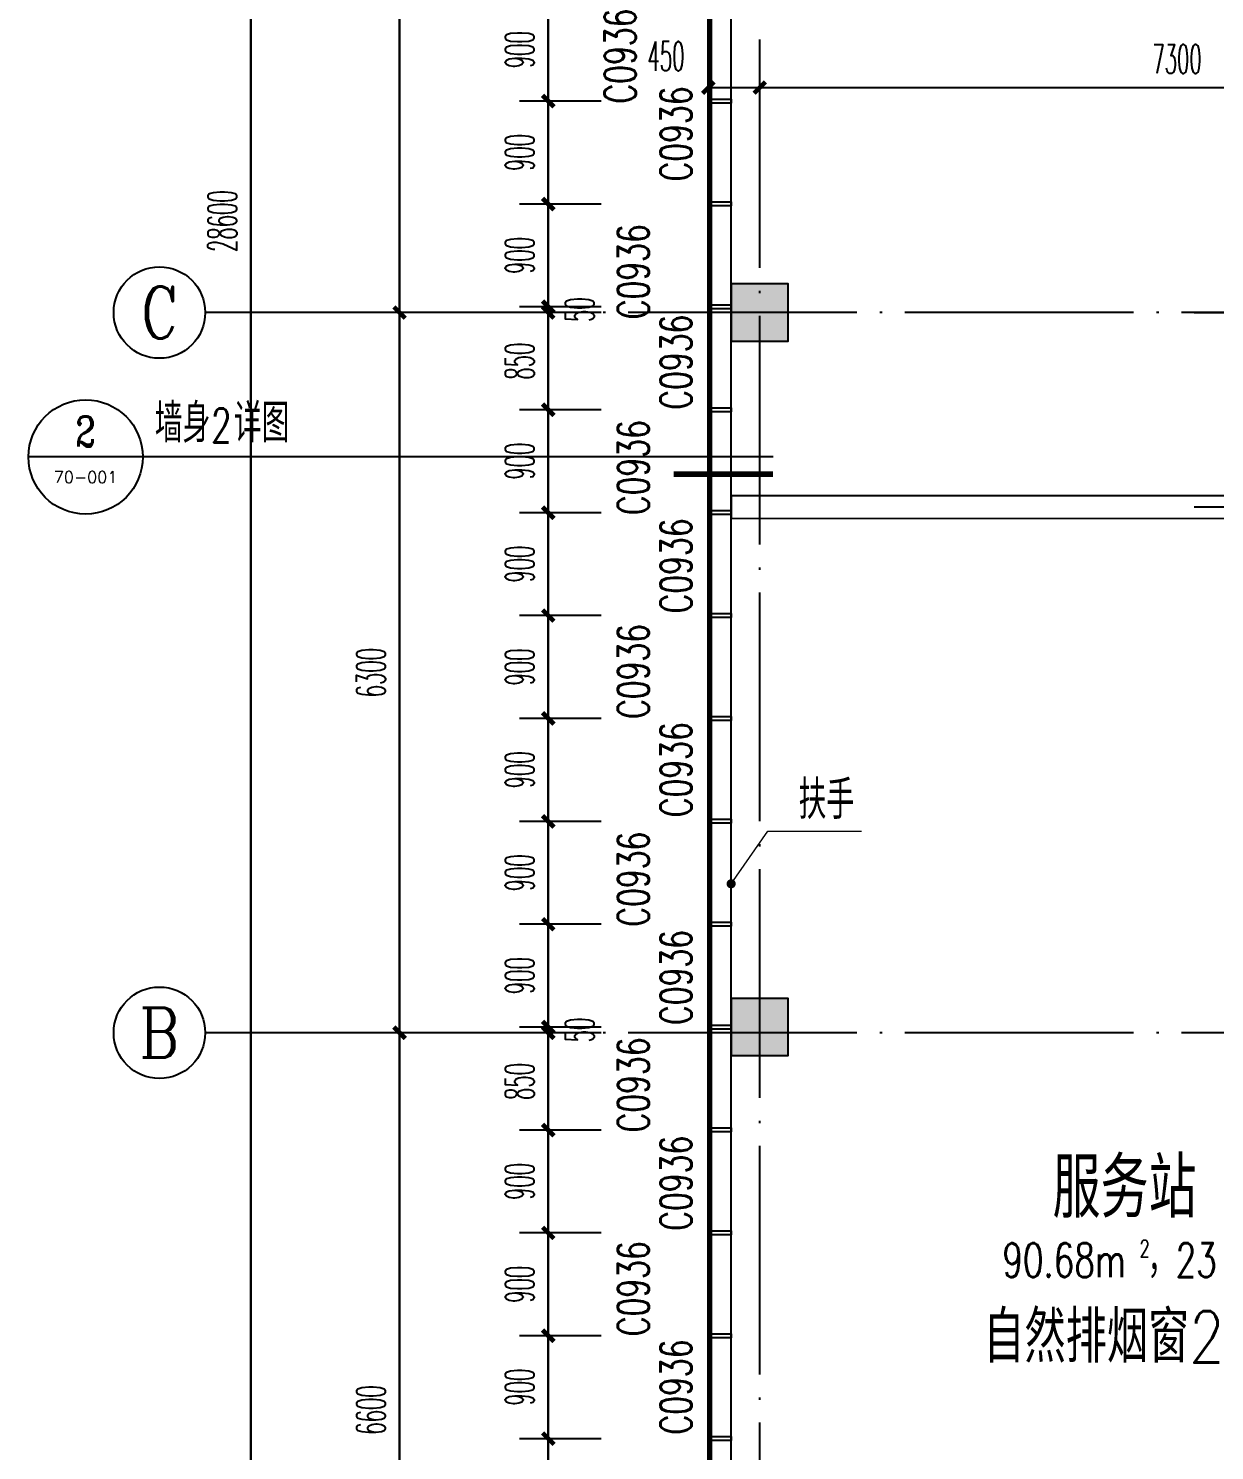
# Model space of a CAD drawing. Header units: millimetres. Extents: x -13830 to 215738, y -24143 to 193994.
# Drawn here: x 35448 to 45822, y 87944 to 100384 of the extents above; entities that cross this region are included whole.
import ezdxf
from ezdxf.enums import TextEntityAlignment as Align

# ---------------------------------------------------------------- set-up
doc = ezdxf.new("R2010")
doc.units = ezdxf.units.MM
doc.header["$LTSCALE"] = 100
doc.linetypes.add('DOTE', pattern=[2.42, 2, -0.2, 0.02, -0.2])
doc.layers.get('0').update_dxf_attribs({"linetype": 'CONTINUOUS'})
doc.layers.get('DEFPOINTS').update_dxf_attribs({"linetype": 'CONTINUOUS'})
for name, color, linetype in [('A-Drain-Well', 201, 'CONTINUOUS'), ('AXIS', 3, 'CONTINUOUS'), ('AXIS_TEXT', 7, 'CONTINUOUS'), ('COLUMN', 9, 'CONTINUOUS'), ('DIM_IDEN', 3, 'CONTINUOUS'), ('DOTE', 8, 'CONTINUOUS'), ('MCST 2F$0$A-_WIND----_E-', 4, 'CONTINUOUS'), ('PUB_DIM', 3, 'CONTINUOUS'), ('PUB_HATCH', 8, 'CONTINUOUS'), ('PUB_TEXT', 7, 'CONTINUOUS'), ('RAIL', 163, 'CONTINUOUS'), ('SPACE', 7, 'CONTINUOUS'), ('WALL', 2, 'CONTINUOUS'), ('WINDOW', 4, 'CONTINUOUS'), ('WINDOW_TEXT', 7, 'CONTINUOUS')]:
    doc.layers.add(name, color=color, linetype=linetype)
doc.layers.add('DIM_LEAD', color=3, linetype='CONTINUOUS', lineweight=13)
doc.styles.add('_TCH_AXIS', font='COMPLEX', dxfattribs={"bigfont": 'GBCBIG'})
doc.styles.add('_TCH_DIM', font='SIMPLEX', dxfattribs={"bigfont": 'GBCBIG'})
doc.styles.add('_TCH_LABEL', font='COMPLEX', dxfattribs={"bigfont": 'GBCBIG'})
doc.styles.add('_TCH_SPACE', font='SIMPLEX', dxfattribs={"height": 5, "bigfont": 'GBCBIG'})
doc.styles.add('_TCH_WINDOW', font='SIMPLEX', dxfattribs={"height": 3.5, "bigfont": 'GBCBIG'})
doc.styles.add('COMPLEX', font='COMPLEX')
doc.styles.add('DIM_FONT_T3', font='SIMPLEX', dxfattribs={"width": 0.494118, "bigfont": 'GBCBIG'})
doc.styles.add('HZTXT', font='tjromans.shx', dxfattribs={"width": 0.8, "bigfont": 'hztxt.shx'})
doc.dimstyles.new('_TCH_ARCH&&100', dxfattribs={"dimtxt": 255, "dimasz": 100, "dimexe": 250, "dimexo": 300, "dimgap": 122.5, "dimtad": 1, "dimdec": 0, "dimzin": 0, "dimdsep": 46, "dimtxsty": 'DIM_FONT_T3', "dimblk": 'ARCHTICK', "dimcen": 0.09, "dimclrt": 7, "dimazin": 0, "dimtfac": 1, "dimtdec": 0, "dimtix": 1, "dimtmove": 2, "dimatfit": 3, "dimldrblk": 'ARCHTICK', "dimfxl": 1, "dimtolj": 1, "dimtzin": 0, "dimarcsym": 0})

# ---------------------------------------------------------------- blocks, each defined once
blk = doc.blocks.new('_AXISO')
blk.add_circle((0, 0), 0.5)
at = {"layer": 'AXIS_TEXT', "style": 'COMPLEX', "width": 1.041667}
blk.add_attdef('A', text='', height=0.56, dxfattribs=at).set_placement((-0.25, -0.28), (0.25, -0.28), align=Align.FIT)
blk = doc.blocks.new('_ArchTick')
at = {"color": 0, "linetype": 'ByBlock', "const_width": 0.4}
blk.add_lwpolyline([(-0.5, -0.5), (0.5, 0.5)], dxfattribs=at)
blk = doc.blocks.new('*D1043')
at = {"layer": 'AXIS', "color": 0, "lineweight": -2, "transparency": 16777216}
for p, q in [((-2043, 28050), (-4700, 28050)), ((-4450, -550), (-4450, 28050)), ((-2043, -550), (-4700, -550))]:
    blk.add_line(p, q, dxfattribs=at)
at = {"layer": 'DEFPOINTS', "color": 0, "transparency": 16777216}
for p in [(-4450, 28050), (-1743, 28050), (-1743, -550)]:
    blk.add_point(p, dxfattribs=at)
at = {"layer": 'AXIS', "color": 0, "lineweight": -2, "transparency": 16777216, "xscale": 100, "yscale": 100, "zscale": 100}
for p, rotation in [((-4450, 28050), 90), ((-4450, -550), 270)]:
    blk.add_blockref('_ArchTick', p, dxfattribs=dict(at, rotation=rotation))
at = {"layer": 'AXIS', "color": 7, "transparency": 16777216, "insert": (-4700, 13750), "char_height": 255, "attachment_point": 5, "rotation": 90, "style": 'DIM_FONT_T3'}
blk.add_mtext('\\A1;28600', dxfattribs=at)
blk = doc.blocks.new('*D1045')
at = {"layer": 'AXIS', "color": 0, "lineweight": -2, "transparency": 16777216}
for p, q in [((-2150, 6650), (-3400, 6650)), ((-3150, 50), (-3150, 6650)), ((-2150, 50), (-3400, 50))]:
    blk.add_line(p, q, dxfattribs=at)
at = {"layer": 'DEFPOINTS', "color": 0, "transparency": 16777216}
for p in [(-3150, 6650), (-1850, 6650), (-1850, 50)]:
    blk.add_point(p, dxfattribs=at)
at = {"layer": 'AXIS', "color": 0, "lineweight": -2, "transparency": 16777216, "xscale": 100, "yscale": 100, "zscale": 100}
for p, rotation in [((-3150, 6650), 90), ((-3150, 50), 270)]:
    blk.add_blockref('_ArchTick', p, dxfattribs=dict(at, rotation=rotation))
at = {"layer": 'AXIS', "color": 7, "transparency": 16777216, "insert": (-3400, 3350), "char_height": 255, "attachment_point": 5, "rotation": 90, "style": 'DIM_FONT_T3'}
blk.add_mtext('\\A1;6600', dxfattribs=at)
blk = doc.blocks.new('*D1046')
at = {"layer": 'AXIS', "color": 0, "lineweight": -2, "transparency": 16777216}
for p, q in [((-2150, 12950), (-3400, 12950)), ((-3150, 6650), (-3150, 12950)), ((-2150, 6650), (-3400, 6650))]:
    blk.add_line(p, q, dxfattribs=at)
at = {"layer": 'DEFPOINTS', "color": 0, "transparency": 16777216}
for p in [(-3150, 12950), (-1850, 12950), (-1850, 6650)]:
    blk.add_point(p, dxfattribs=at)
at = {"layer": 'AXIS', "color": 0, "lineweight": -2, "transparency": 16777216, "xscale": 100, "yscale": 100, "zscale": 100}
for p, rotation in [((-3150, 12950), 90), ((-3150, 6650), 270)]:
    blk.add_blockref('_ArchTick', p, dxfattribs=dict(at, rotation=rotation))
at = {"layer": 'AXIS', "color": 7, "transparency": 16777216, "insert": (-3400, 9800), "char_height": 255, "attachment_point": 5, "rotation": 90, "style": 'DIM_FONT_T3'}
blk.add_mtext('\\A1;6300', dxfattribs=at)
blk = doc.blocks.new('*D1047')
at = {"layer": 'AXIS', "color": 0, "lineweight": -2, "transparency": 16777216}
for p, q in [((-2150, 19850), (-3400, 19850)), ((-3150, 12950), (-3150, 19850)), ((-2150, 12950), (-3400, 12950))]:
    blk.add_line(p, q, dxfattribs=at)
at = {"layer": 'DEFPOINTS', "color": 0, "transparency": 16777216}
for p in [(-3150, 19850), (-1850, 19850), (-1850, 12950)]:
    blk.add_point(p, dxfattribs=at)
at = {"layer": 'AXIS', "color": 0, "lineweight": -2, "transparency": 16777216, "xscale": 100, "yscale": 100, "zscale": 100}
for p, rotation in [((-3150, 19850), 90), ((-3150, 12950), 270)]:
    blk.add_blockref('_ArchTick', p, dxfattribs=dict(at, rotation=rotation))
at = {"layer": 'AXIS', "color": 7, "transparency": 16777216, "insert": (-3400, 16400), "char_height": 255, "attachment_point": 5, "rotation": 90, "style": 'DIM_FONT_T3'}
blk.add_mtext('\\A1;6900', dxfattribs=at)
blk = doc.blocks.new('_FZH')
blk.add_lwpolyline([(-0.5, -0.5), (0.5, -0.5), (0.5, 0.5), (-0.5, 0.5)], close=True)
at = {"layer": 'PUB_HATCH'}
blk.add_solid([(-0.5, -0.5), (0.5, -0.5), (-0.5, 0.5), (0.5, 0.5)], dxfattribs=at)
blk = doc.blocks.new('sfss302')
at = {"layer": 'COLUMN', "color": 3, "rotation": 270}
for p, xscale, yscale, zscale in [((650, 13500), 499.9999999997672, 499.9999999997672, 499.9999999997672), ((650, 7250), 500.0000000006985, 500.0000000006985, 500.0000000006985)]:
    blk.add_blockref('_FZH', p, dxfattribs=dict(at, xscale=xscale, yscale=yscale, zscale=zscale))
blk = doc.blocks.new('MCST 2F$0$ELDERLY CARE MULLION')
at = {"layer": 'MCST 2F$0$A-_WIND----_E-'}
blk.add_lwpolyline([(155290, -76416), (155378, -76568), (155408, -76550), (155321, -76399)], close=True, dxfattribs=at)
blk = doc.blocks.new('A$C0A050261')
at = {"layer": 'MCST 2F$0$A-_WIND----_E-', "color": 8}
for points in [[(-486, 14975), (-486, -475), (20264, -475), (20264, 14975)], [(-461, 14950), (-461, -450), (20239, -450), (20239, 14950)]]:
    blk.add_lwpolyline(points, close=True, dxfattribs=at)
at = {"layer": 'MCST 2F$0$A-_WIND----_E-'}
blk.add_lwpolyline([(-473, 14962), (-473, -463), (20252, -463), (20252, 14962)], close=True, dxfattribs=at)
at = {"xscale": -1, "rotation": 29.99999999999988}
for p in [(99459, 158774), (100359, 158774), (101259, 158774), (102159, 158774), (103059, 158774), (103959, 158774), (104859, 158774), (105759, 158774), (106659, 158774), (107559, 158774), (108459, 158774), (109359, 158774), (110259, 158774), (111159, 158774)]:
    blk.add_blockref('MCST 2F$0$ELDERLY CARE MULLION', p, dxfattribs=at)
blk = doc.blocks.new('*D713')
at = {"layer": 'DEFPOINTS', "color": 0, "transparency": 16777216}
for p in [(49144, 99866), (41844, 99485), (49144, 99485)]:
    blk.add_point(p, dxfattribs=at)
at = {"layer": 'PUB_DIM', "color": 0, "lineweight": -2, "transparency": 16777216}
for p, q in [((41844, 99785), (41844, 100116)), ((49144, 99785), (49144, 100116)), ((41844, 99866), (49144, 99866))]:
    blk.add_line(p, q, dxfattribs=at)
at = {"layer": 'PUB_DIM', "color": 0, "lineweight": -2, "transparency": 16777216, "xscale": 100, "yscale": 100, "zscale": 100, "rotation": 180}
blk.add_blockref('_ArchTick', (41844, 99866), dxfattribs=at)
at = {"layer": 'PUB_DIM', "color": 0, "lineweight": -2, "transparency": 16777216, "xscale": 100, "yscale": 100, "zscale": 100}
blk.add_blockref('_ArchTick', (49144, 99866), dxfattribs=at)
at = {"layer": 'PUB_DIM', "color": 7, "transparency": 16777216, "insert": (45494, 100116), "char_height": 255, "attachment_point": 5, "style": 'DIM_FONT_T3'}
blk.add_mtext('\\A1;7300', dxfattribs=at)
blk = doc.blocks.new('*D714')
at = {"layer": 'DEFPOINTS', "color": 0, "transparency": 16777216}
for p in [(41844, 99866), (41394, 99485), (41844, 99485)]:
    blk.add_point(p, dxfattribs=at)
at = {"layer": 'PUB_DIM', "color": 0, "lineweight": -2, "transparency": 16777216}
for p, q in [((41394, 99785), (41394, 100116)), ((41844, 99785), (41844, 100116)), ((41394, 99866), (41844, 99866))]:
    blk.add_line(p, q, dxfattribs=at)
at = {"layer": 'PUB_DIM', "color": 0, "lineweight": -2, "transparency": 16777216, "xscale": 100, "yscale": 100, "zscale": 100, "rotation": 180}
blk.add_blockref('_ArchTick', (41394, 99866), dxfattribs=at)
at = {"layer": 'PUB_DIM', "color": 0, "lineweight": -2, "transparency": 16777216, "xscale": 100, "yscale": 100, "zscale": 100}
blk.add_blockref('_ArchTick', (41844, 99866), dxfattribs=at)
at = {"layer": 'PUB_DIM', "color": 7, "transparency": 16777216, "insert": (41024, 100141), "char_height": 255, "attachment_point": 5, "style": 'DIM_FONT_T3'}
blk.add_mtext('\\A1;450', dxfattribs=at)
blk = doc.blocks.new('*D792')
at = {"layer": 'DEFPOINTS', "color": 0, "transparency": 16777216}
for p in [(45344, 97899), (46347, 97899), (45344, 96199)]:
    blk.add_point(p, dxfattribs=at)
at = {"layer": 'PUB_DIM', "color": 0, "lineweight": -2, "transparency": 16777216}
for p, q in [((45644, 97899), (46597, 97899)), ((46347, 96199), (46347, 97899)), ((45644, 96199), (46597, 96199))]:
    blk.add_line(p, q, dxfattribs=at)
at = {"layer": 'PUB_DIM', "color": 0, "lineweight": -2, "transparency": 16777216, "xscale": 100, "yscale": 100, "zscale": 100}
for p, rotation in [((46347, 97899), 90), ((46347, 96199), 270)]:
    blk.add_blockref('_ArchTick', p, dxfattribs=dict(at, rotation=rotation))
at = {"layer": 'PUB_DIM', "color": 7, "transparency": 16777216, "insert": (46097, 97049), "char_height": 255, "attachment_point": 5, "rotation": 90, "style": 'DIM_FONT_T3'}
blk.add_mtext('\\A1;1700', dxfattribs=at)
blk = doc.blocks.new('*D891')
at = {"layer": 'DEFPOINTS', "color": 0, "transparency": 16777216}
for p in [(39994, 88048), (40757, 88048), (40757, 87148)]:
    blk.add_point(p, dxfattribs=at)
at = {"layer": 'PUB_DIM', "color": 0, "lineweight": -2, "transparency": 16777216}
for p, q in [((40457, 88048), (39744, 88048)), ((39994, 87148), (39994, 88048)), ((40457, 87148), (39744, 87148))]:
    blk.add_line(p, q, dxfattribs=at)
at = {"layer": 'PUB_DIM', "color": 0, "lineweight": -2, "transparency": 16777216, "xscale": 100, "yscale": 100, "zscale": 100}
for p, rotation in [((39994, 88048), 90), ((39994, 87148), 270)]:
    blk.add_blockref('_ArchTick', p, dxfattribs=dict(at, rotation=rotation))
at = {"layer": 'PUB_DIM', "color": 7, "transparency": 16777216, "insert": (39744, 87598), "char_height": 255, "attachment_point": 5, "rotation": 90, "style": 'DIM_FONT_T3'}
blk.add_mtext('\\A1;900', dxfattribs=at)
blk = doc.blocks.new('*D892')
at = {"layer": 'DEFPOINTS', "color": 0, "transparency": 16777216}
for p in [(39994, 88948), (40757, 88948), (40757, 88048)]:
    blk.add_point(p, dxfattribs=at)
at = {"layer": 'PUB_DIM', "color": 0, "lineweight": -2, "transparency": 16777216}
for p, q in [((40457, 88948), (39744, 88948)), ((39994, 88048), (39994, 88948)), ((40457, 88048), (39744, 88048))]:
    blk.add_line(p, q, dxfattribs=at)
at = {"layer": 'PUB_DIM', "color": 0, "lineweight": -2, "transparency": 16777216, "xscale": 100, "yscale": 100, "zscale": 100}
for p, rotation in [((39994, 88948), 90), ((39994, 88048), 270)]:
    blk.add_blockref('_ArchTick', p, dxfattribs=dict(at, rotation=rotation))
at = {"layer": 'PUB_DIM', "color": 7, "transparency": 16777216, "insert": (39744, 88498), "char_height": 255, "attachment_point": 5, "rotation": 90, "style": 'DIM_FONT_T3'}
blk.add_mtext('\\A1;900', dxfattribs=at)
blk = doc.blocks.new('*D893')
at = {"layer": 'DEFPOINTS', "color": 0, "transparency": 16777216}
for p in [(39994, 89848), (40757, 89848), (40757, 88948)]:
    blk.add_point(p, dxfattribs=at)
at = {"layer": 'PUB_DIM', "color": 0, "lineweight": -2, "transparency": 16777216}
for p, q in [((40457, 89848), (39744, 89848)), ((39994, 88948), (39994, 89848)), ((40457, 88948), (39744, 88948))]:
    blk.add_line(p, q, dxfattribs=at)
at = {"layer": 'PUB_DIM', "color": 0, "lineweight": -2, "transparency": 16777216, "xscale": 100, "yscale": 100, "zscale": 100}
for p, rotation in [((39994, 89848), 90), ((39994, 88948), 270)]:
    blk.add_blockref('_ArchTick', p, dxfattribs=dict(at, rotation=rotation))
at = {"layer": 'PUB_DIM', "color": 7, "transparency": 16777216, "insert": (39744, 89398), "char_height": 255, "attachment_point": 5, "rotation": 90, "style": 'DIM_FONT_T3'}
blk.add_mtext('\\A1;900', dxfattribs=at)
blk = doc.blocks.new('*D894')
at = {"layer": 'DEFPOINTS', "color": 0, "transparency": 16777216}
for p in [(39994, 90748), (40757, 90748), (40757, 89848)]:
    blk.add_point(p, dxfattribs=at)
at = {"layer": 'PUB_DIM', "color": 0, "lineweight": -2, "transparency": 16777216}
for p, q in [((40457, 90748), (39744, 90748)), ((39994, 89848), (39994, 90748)), ((40457, 89848), (39744, 89848))]:
    blk.add_line(p, q, dxfattribs=at)
at = {"layer": 'PUB_DIM', "color": 0, "lineweight": -2, "transparency": 16777216, "xscale": 100, "yscale": 100, "zscale": 100}
for p, rotation in [((39994, 90748), 90), ((39994, 89848), 270)]:
    blk.add_blockref('_ArchTick', p, dxfattribs=dict(at, rotation=rotation))
at = {"layer": 'PUB_DIM', "color": 7, "transparency": 16777216, "insert": (39744, 90298), "char_height": 255, "attachment_point": 5, "rotation": 90, "style": 'DIM_FONT_T3'}
blk.add_mtext('\\A1;900', dxfattribs=at)
blk = doc.blocks.new('*D895')
at = {"layer": 'DEFPOINTS', "color": 0, "transparency": 16777216}
for p in [(39994, 91599), (40757, 91599), (40757, 90748)]:
    blk.add_point(p, dxfattribs=at)
at = {"layer": 'PUB_DIM', "color": 0, "lineweight": -2, "transparency": 16777216}
for p, q in [((40457, 91599), (39744, 91599)), ((39994, 90748), (39994, 91599)), ((40457, 90748), (39744, 90748))]:
    blk.add_line(p, q, dxfattribs=at)
at = {"layer": 'PUB_DIM', "color": 0, "lineweight": -2, "transparency": 16777216, "xscale": 100, "yscale": 100, "zscale": 100}
for p, rotation in [((39994, 91599), 90), ((39994, 90748), 270)]:
    blk.add_blockref('_ArchTick', p, dxfattribs=dict(at, rotation=rotation))
at = {"layer": 'PUB_DIM', "color": 7, "transparency": 16777216, "insert": (39744, 91173), "char_height": 255, "attachment_point": 5, "rotation": 90, "style": 'DIM_FONT_T3'}
blk.add_mtext('\\A1;850', dxfattribs=at)
blk = doc.blocks.new('*D896')
at = {"layer": 'DEFPOINTS', "color": 0, "transparency": 16777216}
for p in [(39994, 91648), (40757, 91648), (40757, 91599)]:
    blk.add_point(p, dxfattribs=at)
at = {"layer": 'PUB_DIM', "color": 0, "lineweight": -2, "transparency": 16777216}
for p, q in [((39994, 91648), (39994, 91748)), ((40457, 91648), (39744, 91648)), ((40457, 91599), (39744, 91599)), ((39994, 91599), (39994, 91648)), ((39994, 91599), (39994, 91499))]:
    blk.add_line(p, q, dxfattribs=at)
at = {"layer": 'PUB_DIM', "color": 0, "lineweight": -2, "transparency": 16777216, "xscale": 100, "yscale": 100, "zscale": 100}
for p, rotation in [((39994, 91648), 270), ((39994, 91599), 90)]:
    blk.add_blockref('_ArchTick', p, dxfattribs=dict(at, rotation=rotation))
at = {"layer": 'PUB_DIM', "color": 7, "transparency": 16777216, "insert": (40269, 91623), "char_height": 255, "attachment_point": 5, "rotation": 90, "style": 'DIM_FONT_T3'}
blk.add_mtext('\\A1;50', dxfattribs=at)
blk = doc.blocks.new('*D897')
at = {"layer": 'DEFPOINTS', "color": 0, "transparency": 16777216}
for p in [(39994, 92548), (40757, 92548), (40757, 91648)]:
    blk.add_point(p, dxfattribs=at)
at = {"layer": 'PUB_DIM', "color": 0, "lineweight": -2, "transparency": 16777216}
for p, q in [((40457, 92548), (39744, 92548)), ((39994, 91648), (39994, 92548)), ((40457, 91648), (39744, 91648))]:
    blk.add_line(p, q, dxfattribs=at)
at = {"layer": 'PUB_DIM', "color": 0, "lineweight": -2, "transparency": 16777216, "xscale": 100, "yscale": 100, "zscale": 100}
for p, rotation in [((39994, 92548), 90), ((39994, 91648), 270)]:
    blk.add_blockref('_ArchTick', p, dxfattribs=dict(at, rotation=rotation))
at = {"layer": 'PUB_DIM', "color": 7, "transparency": 16777216, "insert": (39744, 92098), "char_height": 255, "attachment_point": 5, "rotation": 90, "style": 'DIM_FONT_T3'}
blk.add_mtext('\\A1;900', dxfattribs=at)
blk = doc.blocks.new('*D898')
at = {"layer": 'DEFPOINTS', "color": 0, "transparency": 16777216}
for p in [(39994, 93448), (40757, 93448), (40757, 92548)]:
    blk.add_point(p, dxfattribs=at)
at = {"layer": 'PUB_DIM', "color": 0, "lineweight": -2, "transparency": 16777216}
for p, q in [((40457, 93448), (39744, 93448)), ((39994, 92548), (39994, 93448)), ((40457, 92548), (39744, 92548))]:
    blk.add_line(p, q, dxfattribs=at)
at = {"layer": 'PUB_DIM', "color": 0, "lineweight": -2, "transparency": 16777216, "xscale": 100, "yscale": 100, "zscale": 100}
for p, rotation in [((39994, 93448), 90), ((39994, 92548), 270)]:
    blk.add_blockref('_ArchTick', p, dxfattribs=dict(at, rotation=rotation))
at = {"layer": 'PUB_DIM', "color": 7, "transparency": 16777216, "insert": (39744, 92998), "char_height": 255, "attachment_point": 5, "rotation": 90, "style": 'DIM_FONT_T3'}
blk.add_mtext('\\A1;900', dxfattribs=at)
blk = doc.blocks.new('*D899')
at = {"layer": 'DEFPOINTS', "color": 0, "transparency": 16777216}
for p in [(39994, 94348), (40757, 94348), (40757, 93448)]:
    blk.add_point(p, dxfattribs=at)
at = {"layer": 'PUB_DIM', "color": 0, "lineweight": -2, "transparency": 16777216}
for p, q in [((40457, 94348), (39744, 94348)), ((39994, 93448), (39994, 94348)), ((40457, 93448), (39744, 93448))]:
    blk.add_line(p, q, dxfattribs=at)
at = {"layer": 'PUB_DIM', "color": 0, "lineweight": -2, "transparency": 16777216, "xscale": 100, "yscale": 100, "zscale": 100}
for p, rotation in [((39994, 94348), 90), ((39994, 93448), 270)]:
    blk.add_blockref('_ArchTick', p, dxfattribs=dict(at, rotation=rotation))
at = {"layer": 'PUB_DIM', "color": 7, "transparency": 16777216, "insert": (39744, 93898), "char_height": 255, "attachment_point": 5, "rotation": 90, "style": 'DIM_FONT_T3'}
blk.add_mtext('\\A1;900', dxfattribs=at)
blk = doc.blocks.new('*D900')
at = {"layer": 'DEFPOINTS', "color": 0, "transparency": 16777216}
for p in [(39994, 95248), (40757, 95248), (40757, 94348)]:
    blk.add_point(p, dxfattribs=at)
at = {"layer": 'PUB_DIM', "color": 0, "lineweight": -2, "transparency": 16777216}
for p, q in [((40457, 95248), (39744, 95248)), ((39994, 94348), (39994, 95248)), ((40457, 94348), (39744, 94348))]:
    blk.add_line(p, q, dxfattribs=at)
at = {"layer": 'PUB_DIM', "color": 0, "lineweight": -2, "transparency": 16777216, "xscale": 100, "yscale": 100, "zscale": 100}
for p, rotation in [((39994, 95248), 90), ((39994, 94348), 270)]:
    blk.add_blockref('_ArchTick', p, dxfattribs=dict(at, rotation=rotation))
at = {"layer": 'PUB_DIM', "color": 7, "transparency": 16777216, "insert": (39744, 94798), "char_height": 255, "attachment_point": 5, "rotation": 90, "style": 'DIM_FONT_T3'}
blk.add_mtext('\\A1;900', dxfattribs=at)
blk = doc.blocks.new('*D901')
at = {"layer": 'DEFPOINTS', "color": 0, "transparency": 16777216}
for p in [(39994, 96148), (40757, 96148), (40757, 95248)]:
    blk.add_point(p, dxfattribs=at)
at = {"layer": 'PUB_DIM', "color": 0, "lineweight": -2, "transparency": 16777216}
for p, q in [((40457, 96148), (39744, 96148)), ((39994, 95248), (39994, 96148)), ((40457, 95248), (39744, 95248))]:
    blk.add_line(p, q, dxfattribs=at)
at = {"layer": 'PUB_DIM', "color": 0, "lineweight": -2, "transparency": 16777216, "xscale": 100, "yscale": 100, "zscale": 100}
for p, rotation in [((39994, 96148), 90), ((39994, 95248), 270)]:
    blk.add_blockref('_ArchTick', p, dxfattribs=dict(at, rotation=rotation))
at = {"layer": 'PUB_DIM', "color": 7, "transparency": 16777216, "insert": (39744, 95698), "char_height": 255, "attachment_point": 5, "rotation": 90, "style": 'DIM_FONT_T3'}
blk.add_mtext('\\A1;900', dxfattribs=at)
blk = doc.blocks.new('*D902')
at = {"layer": 'DEFPOINTS', "color": 0, "transparency": 16777216}
for p in [(39994, 97048), (40757, 97048), (40757, 96148)]:
    blk.add_point(p, dxfattribs=at)
at = {"layer": 'PUB_DIM', "color": 0, "lineweight": -2, "transparency": 16777216}
for p, q in [((40457, 97048), (39744, 97048)), ((39994, 96148), (39994, 97048)), ((40457, 96148), (39744, 96148))]:
    blk.add_line(p, q, dxfattribs=at)
at = {"layer": 'PUB_DIM', "color": 0, "lineweight": -2, "transparency": 16777216, "xscale": 100, "yscale": 100, "zscale": 100}
for p, rotation in [((39994, 97048), 90), ((39994, 96148), 270)]:
    blk.add_blockref('_ArchTick', p, dxfattribs=dict(at, rotation=rotation))
at = {"layer": 'PUB_DIM', "color": 7, "transparency": 16777216, "insert": (39744, 96598), "char_height": 255, "attachment_point": 5, "rotation": 90, "style": 'DIM_FONT_T3'}
blk.add_mtext('\\A1;900', dxfattribs=at)
blk = doc.blocks.new('*D903')
at = {"layer": 'DEFPOINTS', "color": 0, "transparency": 16777216}
for p in [(39994, 97899), (40757, 97899), (40757, 97048)]:
    blk.add_point(p, dxfattribs=at)
at = {"layer": 'PUB_DIM', "color": 0, "lineweight": -2, "transparency": 16777216}
for p, q in [((40457, 97899), (39744, 97899)), ((39994, 97048), (39994, 97899)), ((40457, 97048), (39744, 97048))]:
    blk.add_line(p, q, dxfattribs=at)
at = {"layer": 'PUB_DIM', "color": 0, "lineweight": -2, "transparency": 16777216, "xscale": 100, "yscale": 100, "zscale": 100}
for p, rotation in [((39994, 97899), 90), ((39994, 97048), 270)]:
    blk.add_blockref('_ArchTick', p, dxfattribs=dict(at, rotation=rotation))
at = {"layer": 'PUB_DIM', "color": 7, "transparency": 16777216, "insert": (39744, 97473), "char_height": 255, "attachment_point": 5, "rotation": 90, "style": 'DIM_FONT_T3'}
blk.add_mtext('\\A1;850', dxfattribs=at)
blk = doc.blocks.new('*D904')
at = {"layer": 'DEFPOINTS', "color": 0, "transparency": 16777216}
for p in [(39994, 97949), (40757, 97949), (40757, 97899)]:
    blk.add_point(p, dxfattribs=at)
at = {"layer": 'PUB_DIM', "color": 0, "lineweight": -2, "transparency": 16777216}
for p, q in [((39994, 97949), (39994, 98049)), ((40457, 97949), (39744, 97949)), ((39994, 97899), (39994, 97949)), ((40457, 97899), (39744, 97899)), ((39994, 97899), (39994, 97799))]:
    blk.add_line(p, q, dxfattribs=at)
at = {"layer": 'PUB_DIM', "color": 0, "lineweight": -2, "transparency": 16777216, "xscale": 100, "yscale": 100, "zscale": 100}
for p, rotation in [((39994, 97949), 270), ((39994, 97899), 90)]:
    blk.add_blockref('_ArchTick', p, dxfattribs=dict(at, rotation=rotation))
at = {"layer": 'PUB_DIM', "color": 7, "transparency": 16777216, "insert": (40269, 97924), "char_height": 255, "attachment_point": 5, "rotation": 90, "style": 'DIM_FONT_T3'}
blk.add_mtext('\\A1;50', dxfattribs=at)
blk = doc.blocks.new('*D905')
at = {"layer": 'DEFPOINTS', "color": 0, "transparency": 16777216}
for p in [(39994, 98848), (40757, 98848), (40757, 97949)]:
    blk.add_point(p, dxfattribs=at)
at = {"layer": 'PUB_DIM', "color": 0, "lineweight": -2, "transparency": 16777216}
for p, q in [((40457, 98848), (39744, 98848)), ((39994, 97949), (39994, 98848)), ((40457, 97949), (39744, 97949))]:
    blk.add_line(p, q, dxfattribs=at)
at = {"layer": 'PUB_DIM', "color": 0, "lineweight": -2, "transparency": 16777216, "xscale": 100, "yscale": 100, "zscale": 100}
for p, rotation in [((39994, 98848), 90), ((39994, 97949), 270)]:
    blk.add_blockref('_ArchTick', p, dxfattribs=dict(at, rotation=rotation))
at = {"layer": 'PUB_DIM', "color": 7, "transparency": 16777216, "insert": (39744, 98398), "char_height": 255, "attachment_point": 5, "rotation": 90, "style": 'DIM_FONT_T3'}
blk.add_mtext('\\A1;900', dxfattribs=at)
blk = doc.blocks.new('*D906')
at = {"layer": 'DEFPOINTS', "color": 0, "transparency": 16777216}
for p in [(39994, 99748), (40757, 99748), (40757, 98848)]:
    blk.add_point(p, dxfattribs=at)
at = {"layer": 'PUB_DIM', "color": 0, "lineweight": -2, "transparency": 16777216}
for p, q in [((40457, 99748), (39744, 99748)), ((39994, 98848), (39994, 99748)), ((40457, 98848), (39744, 98848))]:
    blk.add_line(p, q, dxfattribs=at)
at = {"layer": 'PUB_DIM', "color": 0, "lineweight": -2, "transparency": 16777216, "xscale": 100, "yscale": 100, "zscale": 100}
for p, rotation in [((39994, 99748), 90), ((39994, 98848), 270)]:
    blk.add_blockref('_ArchTick', p, dxfattribs=dict(at, rotation=rotation))
at = {"layer": 'PUB_DIM', "color": 7, "transparency": 16777216, "insert": (39744, 99298), "char_height": 255, "attachment_point": 5, "rotation": 90, "style": 'DIM_FONT_T3'}
blk.add_mtext('\\A1;900', dxfattribs=at)
blk = doc.blocks.new('*D907')
at = {"layer": 'DEFPOINTS', "color": 0, "transparency": 16777216}
for p in [(39994, 100648), (40757, 100648), (40757, 99748)]:
    blk.add_point(p, dxfattribs=at)
at = {"layer": 'PUB_DIM', "color": 0, "lineweight": -2, "transparency": 16777216}
for p, q in [((40457, 100648), (39744, 100648)), ((39994, 99748), (39994, 100648)), ((40457, 99748), (39744, 99748))]:
    blk.add_line(p, q, dxfattribs=at)
at = {"layer": 'PUB_DIM', "color": 0, "lineweight": -2, "transparency": 16777216, "xscale": 100, "yscale": 100, "zscale": 100}
for p, rotation in [((39994, 100648), 90), ((39994, 99748), 270)]:
    blk.add_blockref('_ArchTick', p, dxfattribs=dict(at, rotation=rotation))
at = {"layer": 'PUB_DIM', "color": 7, "transparency": 16777216, "insert": (39744, 100198), "char_height": 255, "attachment_point": 5, "rotation": 90, "style": 'DIM_FONT_T3'}
blk.add_mtext('\\A1;900', dxfattribs=at)
blk = doc.blocks.new('dsffsfddf')
at = {"layer": 'AXIS'}
for p, q in [((-1850, 12950), (-4850, 12950)), ((-1850, 6650), (-4850, 6650))]:
    blk.add_line(p, q, dxfattribs=at)
at = {"layer": 'DOTE', "linetype": 'DOTE', "ltscale": 10}
for p, q in [((0, -3600), (0, 31000)), ((25050, 12950), (-1850, 12950)), ((25050, 6650), (-1850, 6650))]:
    blk.add_line(p, q, dxfattribs=at)
at = {"layer": 'AXIS'}
ref = blk.add_blockref('_AXISO', (-5250, 12950), dxfattribs=dict(at, xscale=800, yscale=800, zscale=800))
ref.add_attrib('A', 'C', dxfattribs={"layer": 'AXIS_TEXT', "height": 455.7, "style": '_TCH_AXIS'}).set_placement((-5412.7, 12722.2), (-5087.3, 12722.2), align=Align.FIT)
ref = blk.add_blockref('_AXISO', (-5250, 6650), dxfattribs=dict(at, xscale=800, yscale=800, zscale=800))
ref.add_attrib('A', 'B', dxfattribs={"layer": 'AXIS_TEXT', "height": 435.3, "style": '_TCH_AXIS'}).set_placement((-5426.2, 6432.4), (-5073.8, 6432.4), align=Align.FIT)
for p1, p2, distance, picture, middle in [((-1743.4, -550), (-1743.4, 28050), 2706.6, '*D1043', (-4700, 13750)), ((-1850, 12950), (-1850, 19850), 1300, '*D1047', (-3400, 16400)), ((-1850, 6650), (-1850, 12950), 1300, '*D1046', (-3400, 9800)), ((-1850, 50), (-1850, 6650), 1300, '*D1045', (-3400, 3350))]:
    dim = blk.add_aligned_dim(p1=p1, p2=p2, distance=distance, dimstyle='_TCH_ARCH&&100', dxfattribs=at)
    dim.commit()
    dim.dimension.update_dxf_attribs({"geometry": picture, "text_midpoint": middle})

msp = doc.modelspace()

# ---------------------------------------------------------------- linework, layer by layer
at = {"layer": 'DEFPOINTS'}
for points in [[(37393.6, 78748.5), (69793.6, 78748.5), (69793.6, 118548.5), (37393.6, 118548.5)], [(38693.6, 80048.5), (68493.6, 80048.5), (68493.6, 117248.5), (38693.6, 117248.5)], [(39993.6, 81348.5), (67193.6, 81348.5), (67193.6, 115948.5), (39993.6, 115948.5)]]:
    msp.add_lwpolyline(points, close=True, dxfattribs=at)
at = {"layer": 'DIM_IDEN'}
for p, q in [((36447.7, 96635.5), (35447.7, 96635.5)), ((36951.8, 96635.5), (36447.7, 96635.5)), ((41960.5, 96635.5), (36951.8, 96635.5))]:
    msp.add_line(p, q, dxfattribs=at)
at = {"layer": 'DIM_IDEN', "const_width": 50}
msp.add_lwpolyline([(41960.5, 96485.5), (41091.6, 96485.5)], dxfattribs=at)
at = {"layer": 'DIM_IDEN'}
msp.add_circle((35947.7, 96635.5), 500, dxfattribs=at)
at = {"layer": 'DIM_LEAD'}
for p, q in [((41593.6, 92901.8), (41914.6, 93363.1)), ((41914.6, 93363.1), (42735.3, 93363.1))]:
    msp.add_line(p, q, dxfattribs=at)
at = {"layer": 'DIM_LEAD', "const_width": 40}
msp.add_lwpolyline([(41582.2, 92885.4, 1), (41605, 92918.2, 1)], format="xyb", close=True, dxfattribs=at)
at = {"layer": 'RAIL'}
msp.add_lwpolyline([(41593.6, 104948.5), (56643.6, 104948.5), (56643.6, 84598.5), (41593.6, 84598.5)], close=True, dxfattribs=at)
at = {"layer": 'WALL'}
for p, q in [((41593.6, 96298.5), (48593.6, 96298.7)), ((41593.6, 96298.5), (41593.6, 96098.5)), ((41593.6, 96098.5), (48493.6, 96098.7))]:
    msp.add_line(p, q, dxfattribs=at)
at = {"layer": 'WINDOW'}
msp.add_lwpolyline([(41393.6, 105148.5), (56843.6, 105148.5), (56843.6, 84398.5), (41393.6, 84398.5)], close=True, dxfattribs=at)

# ---------------------------------------------------------------- block references
at = {"rotation": 90}
msp.add_blockref('A$C0A050261', (56368.6, 84884.3), dxfattribs=at)
at = {"layer": 'A-Drain-Well'}
msp.add_blockref('sfss302', (41193.6, 84398.5), dxfattribs=at)
at = {"layer": 'WALL'}
msp.add_blockref('dsffsfddf', (41843.6, 84948.5), dxfattribs=at)

# ---------------------------------------------------------------- texts
at = {"style": 'HZTXT', "width": 0.8}
msp.add_text('服务站', height=525, dxfattribs=at).set_placement((44404.8, 89979.9))
at = {"insert": (43800, 89163.6), "char_height": 450, "width": 8000, "attachment_point": 1, "line_spacing_factor": 0.8, "style": 'HZTXT'}
msp.add_mtext('自然排烟窗2.5平', dxfattribs=at)
at = {"layer": 'PUB_TEXT', "style": '_TCH_DIM'}
for s, p in [('墙身', (36552.7, 96762.9)), ('详图', (37244.2, 96762.9)), ('扶手', (42183.5, 93468.1))]:
    msp.add_text(s, height=337.59, dxfattribs=at).set_placement(p)
at = {"layer": 'PUB_TEXT', "style": '_TCH_DIM', "width": 0.705882}
msp.add_text('2', height=297.5, dxfattribs=at).set_placement((37044.2, 96762.9))
at = {"layer": 'PUB_TEXT', "style": '_TCH_LABEL'}
for s, height, p, p2 in [('2', 261, (35860.7, 96728.1), (36034.7, 96728.1)), ('70-001', 101.67, (35669.3, 96408.4), (36226.1, 96408.4))]:
    msp.add_text(s, height=height, dxfattribs=at).set_placement(p, p2, align=Align.FIT)
at = {"layer": 'SPACE', "style": '_TCH_SPACE', "width": 0.705882}
for s, height, p in [('90.68m', 297.5, (43965.6, 89461.5)), ('2', 148.8, (45165.6, 89636.5)), ('23', 297.5, (45481.3, 89461.5))]:
    msp.add_text(s, height=height, dxfattribs=at).set_placement(p)
at = {"layer": 'SPACE', "style": '_TCH_SPACE'}
msp.add_text('，', height=337.6, dxfattribs=at).set_placement((45235.6, 89461.5))
at = {"layer": 'WINDOW_TEXT', "style": '_TCH_WINDOW', "width": 0.705882}
for p in [(40759.4, 99726.5), (41247.3, 99045.2), (40874.4, 97840.3), (41247.3, 97049.1), (40874.4, 96126.5), (41247.3, 95266.6), (40874.4, 94344), (41247.3, 93484.1), (40874.4, 92526.5), (41247.3, 91666.6), (40874.4, 90726.5), (41247.3, 89866.6), (40874.4, 88944), (41247.3, 88084.1)]:
    msp.add_text('C0936', height=272, rotation=90, dxfattribs=at).set_placement(p)

# ---------------------------------------------------------------- dimensions: what is measured, and where the dimension line sits
at = {"layer": 'PUB_DIM'}
for p1, p2, distance, picture, middle in [((40756.8, 99748.4), (40756.8, 100648.4), 763.2, '*D907', (39743.6, 100198.4)), ((41843.6, 99484.7), (49143.6, 99484.7), 381.5, '*D713', (45493.6, 100116.2)), ((40756.8, 98848.4), (40756.8, 99748.4), 763.2, '*D906', (39743.6, 99298.4)), ((40756.8, 97948.5), (40756.8, 98848.4), 763.2, '*D905', (39743.6, 98398.5)), ((40756.8, 97048.4), (40756.8, 97898.5), 763.2, '*D903', (39743.6, 97473.5)), ((45343.6, 96198.5), (45343.6, 97898.5), -1003.4, '*D792', (46097, 97048.5)), ((40756.8, 96148.4), (40756.8, 97048.4), 763.2, '*D902', (39743.6, 96598.4)), ((40756.8, 95248.4), (40756.8, 96148.4), 763.2, '*D901', (39743.6, 95698.4)), ((40756.8, 94348.4), (40756.8, 95248.4), 763.2, '*D900', (39743.6, 94798.4)), ((40756.8, 93448.4), (40756.8, 94348.4), 763.2, '*D899', (39743.6, 93898.4)), ((40756.8, 92548.4), (40756.8, 93448.4), 763.2, '*D898', (39743.6, 92998.4)), ((40756.8, 91648.4), (40756.8, 92548.4), 763.2, '*D897', (39743.6, 92098.4)), ((40756.8, 90748.4), (40756.8, 91598.5), 763.2, '*D895', (39743.6, 91173.5)), ((40756.8, 89848.4), (40756.8, 90748.4), 763.2, '*D894', (39743.6, 90298.4)), ((40756.8, 88948.4), (40756.8, 89848.4), 763.2, '*D893', (39743.6, 89398.4)), ((40756.8, 88048.4), (40756.8, 88948.4), 763.2, '*D892', (39743.6, 88498.4)), ((40756.8, 87148.4), (40756.8, 88048.4), 763.2, '*D891', (39743.6, 87598.4))]:
    dim = msp.add_aligned_dim(p1=p1, p2=p2, distance=distance, dimstyle='_TCH_ARCH&&100', dxfattribs=at)
    dim.commit()
    dim.dimension.update_dxf_attribs({"geometry": picture, "text_midpoint": middle})
for base, p1, p2, angle, picture, middle in [((41843.6, 99866.2), (41393.6, 99484.7), (41843.6, 99484.7), 0, '*D714', (41023.6, 100141.2)), ((39993.6, 97948.5), (40756.8, 97898.5), (40756.8, 97948.5), 90, '*D904', (40268.6, 97923.5)), ((39993.6, 91648.4), (40756.8, 91598.5), (40756.8, 91648.4), 90, '*D896', (40268.6, 91623.5))]:
    dim = msp.add_linear_dim(base=base, p1=p1, p2=p2, angle=angle, dimstyle='_TCH_ARCH&&100', dxfattribs=at)
    dim.commit()
    dim.dimension.update_dxf_attribs({"geometry": picture, "text_midpoint": middle, "dimtype": 129})

doc.saveas('drawing.dxf')
